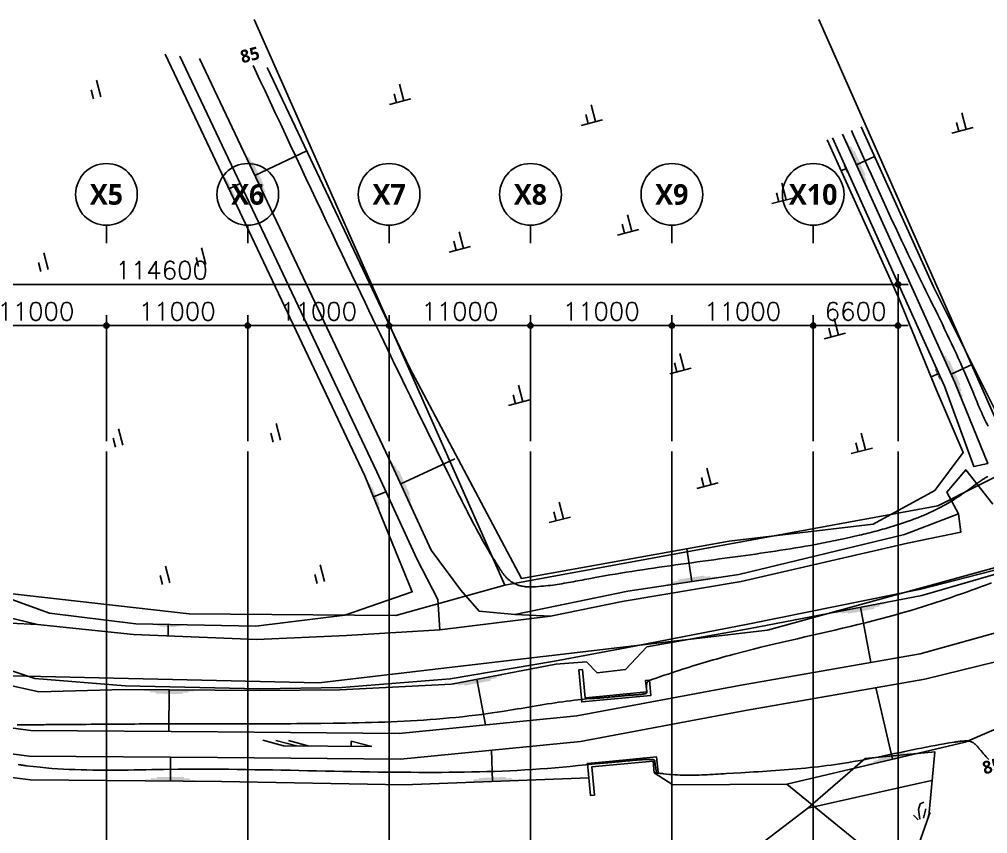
# Model space of a CAD drawing. Header units: millimetres. Extents: x 8000 to 190005487, y 8000 to 455456909.
# Drawn here: x 142894 to 218247, y 166273 to 229600 of the extents above; entities that cross this region are included whole.
import ezdxf
from ezdxf.enums import TextEntityAlignment as Align
from ezdxf.xclip import XClip

# ---------------------------------------------------------------- set-up
doc = ezdxf.new("R2010")
doc.units = ezdxf.units.MM
doc.header["$LTSCALE"] = 800
doc.header["$MEASUREMENT"] = 0
doc.header["$XCLIPFRAME"] = 0
doc.header["$PDSIZE"] = -10
doc.linetypes.add('CEN', pattern=[62, 60, -1, 0, -1])
doc.layers.get('0').update_dxf_attribs({"linetype": 'CONTINUOUS'})
doc.layers.get('Defpoints').update_dxf_attribs({"color": 153, "linetype": 'CONTINUOUS'})
for name, color, linetype in [('1-1CON', 35, 'CONTINUOUS'), ('1-5CON', 30, 'CONTINUOUS'), ('1-HY', 8, 'CONTINUOUS'), ('1-ROAD', 1, 'CONTINUOUS'), ('1-SIM', 8, 'CONTINUOUS'), ('1-낙차구조물', 7, 'CONTINUOUS'), ('1-물선', 5, 'CONTINUOUS'), ('1-지적선', 3, 'CONTINUOUS'), ('CEN', 1, 'CEN'), ('NR', 7, 'CONTINUOUS'), ('X-SEC-종$0$A-ST-AXIS-BUB', 7, 'CONTINUOUS')]:
    doc.layers.add(name, color=color, linetype=linetype)
doc.styles.add('SH_대대리576', font='')
doc.styles.get("Standard").update_dxf_attribs({"font": 'SIMPLEX.shx'})
doc.styles.get('SH_대대리576').set_extended_font_data('NanumGothic', bold=True)
doc.dimstyles.new('SHP 600', dxfattribs={"dimscale": 400, "dimtxt": 3.5, "dimasz": 1, "dimexe": 2, "dimexo": 2, "dimgap": 1, "dimtad": 1, "dimdec": 0, "dimzin": 0, "dimdsep": 46, "dimtxsty": 'Standard', "dimblk": 'DIMDOT', "dimcen": 0.09, "dimclrt": 3, "dimadec": 0, "dimazin": 1, "dimtfac": 1, "dimtdec": 0, "dimtix": 1, "dimtmove": 2, "dimatfit": 0, "dimldrblk": 'DIMDOT', "dimfxl": 1, "dimtfillclr": 3, "dimtolj": 1, "dimtzin": 0, "dimarcsym": 0})

# ---------------------------------------------------------------- blocks, each defined once
blk = doc.blocks.new('DIMDOT')
at = {"color": 0}
blk.add_line((-2, 0), (2, 0), dxfattribs=at)
for radius in [0.5, 0.25]:
    blk.add_circle((0, 0), radius, dxfattribs=at)
blk = doc.blocks.new('*D19')
at = {"color": 0, "lineweight": -2}
for p, q in [((96672, 196788), (96672, 209788)), ((211272, 196788), (211272, 209788)), ((210872, 208988), (97072, 208988))]:
    blk.add_line(p, q, dxfattribs=at)
at = {"layer": 'Defpoints', "color": 0}
for p in [(96672, 208988), (96672, 195988), (211272, 195988)]:
    blk.add_point(p, dxfattribs=at)
at = {"color": 0, "linetype": 'ByBlock', "lineweight": -2, "xscale": 400, "yscale": 400, "zscale": 400, "rotation": 180}
blk.add_blockref('DIMDOT', (96672, 208988), dxfattribs=at)
at = {"color": 0, "linetype": 'ByBlock', "lineweight": -2, "xscale": 400, "yscale": 400, "zscale": 400}
blk.add_blockref('DIMDOT', (211272, 208988), dxfattribs=at)
at = {"color": 3, "insert": (153972, 210089), "char_height": 1400, "attachment_point": 5}
blk.add_mtext('\\A1;114600', dxfattribs=at)
blk = doc.blocks.new('*D23')
at = {"color": 0, "lineweight": -2}
for p, q in [((138672, 196788), (138672, 206588)), ((149672, 196788), (149672, 206588)), ((149272, 205788), (139072, 205788))]:
    blk.add_line(p, q, dxfattribs=at)
at = {"layer": 'Defpoints', "color": 0}
for p in [(138672, 205788), (138672, 195988), (149672, 195988)]:
    blk.add_point(p, dxfattribs=at)
at = {"color": 0, "linetype": 'ByBlock', "lineweight": -2, "xscale": 400, "yscale": 400, "zscale": 400, "rotation": 180}
blk.add_blockref('DIMDOT', (138672, 205788), dxfattribs=at)
at = {"color": 0, "linetype": 'ByBlock', "lineweight": -2, "xscale": 400, "yscale": 400, "zscale": 400}
blk.add_blockref('DIMDOT', (149672, 205788), dxfattribs=at)
at = {"color": 3, "insert": (144172, 206889), "char_height": 1400, "attachment_point": 5}
blk.add_mtext('\\A1;11000', dxfattribs=at)
blk = doc.blocks.new('*D24')
at = {"color": 0, "lineweight": -2}
for p, q in [((149672, 196788), (149672, 206588)), ((160672, 196788), (160672, 206588)), ((160272, 205788), (150072, 205788))]:
    blk.add_line(p, q, dxfattribs=at)
at = {"layer": 'Defpoints', "color": 0}
for p in [(149672, 205788), (149672, 195988), (160672, 195988)]:
    blk.add_point(p, dxfattribs=at)
at = {"color": 0, "linetype": 'ByBlock', "lineweight": -2, "xscale": 400, "yscale": 400, "zscale": 400, "rotation": 180}
blk.add_blockref('DIMDOT', (149672, 205788), dxfattribs=at)
at = {"color": 0, "linetype": 'ByBlock', "lineweight": -2, "xscale": 400, "yscale": 400, "zscale": 400}
blk.add_blockref('DIMDOT', (160672, 205788), dxfattribs=at)
at = {"color": 3, "insert": (155172, 206889), "char_height": 1400, "attachment_point": 5}
blk.add_mtext('\\A1;11000', dxfattribs=at)
blk = doc.blocks.new('*D25')
at = {"color": 0, "lineweight": -2}
for p, q in [((160672, 196788), (160672, 206588)), ((171672, 196788), (171672, 206588)), ((171272, 205788), (161072, 205788))]:
    blk.add_line(p, q, dxfattribs=at)
at = {"layer": 'Defpoints', "color": 0}
for p in [(160672, 205788), (160672, 195988), (171672, 195988)]:
    blk.add_point(p, dxfattribs=at)
at = {"color": 0, "linetype": 'ByBlock', "lineweight": -2, "xscale": 400, "yscale": 400, "zscale": 400, "rotation": 180}
blk.add_blockref('DIMDOT', (160672, 205788), dxfattribs=at)
at = {"color": 0, "linetype": 'ByBlock', "lineweight": -2, "xscale": 400, "yscale": 400, "zscale": 400}
blk.add_blockref('DIMDOT', (171672, 205788), dxfattribs=at)
at = {"color": 3, "insert": (166172, 206889), "char_height": 1400, "attachment_point": 5}
blk.add_mtext('\\A1;11000', dxfattribs=at)
blk = doc.blocks.new('*D26')
at = {"color": 0, "lineweight": -2}
for p, q in [((171672, 196788), (171672, 206588)), ((182672, 196788), (182672, 206588)), ((182272, 205788), (172072, 205788))]:
    blk.add_line(p, q, dxfattribs=at)
at = {"layer": 'Defpoints', "color": 0}
for p in [(171672, 205788), (171672, 195988), (182672, 195988)]:
    blk.add_point(p, dxfattribs=at)
at = {"color": 0, "linetype": 'ByBlock', "lineweight": -2, "xscale": 400, "yscale": 400, "zscale": 400, "rotation": 180}
blk.add_blockref('DIMDOT', (171672, 205788), dxfattribs=at)
at = {"color": 0, "linetype": 'ByBlock', "lineweight": -2, "xscale": 400, "yscale": 400, "zscale": 400}
blk.add_blockref('DIMDOT', (182672, 205788), dxfattribs=at)
at = {"color": 3, "insert": (177172, 206889), "char_height": 1400, "attachment_point": 5}
blk.add_mtext('\\A1;11000', dxfattribs=at)
blk = doc.blocks.new('*D27')
at = {"color": 0, "lineweight": -2}
for p, q in [((182672, 196788), (182672, 206588)), ((193672, 196788), (193672, 206588)), ((193272, 205788), (183072, 205788))]:
    blk.add_line(p, q, dxfattribs=at)
at = {"layer": 'Defpoints', "color": 0}
for p in [(182672, 205788), (182672, 195988), (193672, 195988)]:
    blk.add_point(p, dxfattribs=at)
at = {"color": 0, "linetype": 'ByBlock', "lineweight": -2, "xscale": 400, "yscale": 400, "zscale": 400, "rotation": 180}
blk.add_blockref('DIMDOT', (182672, 205788), dxfattribs=at)
at = {"color": 0, "linetype": 'ByBlock', "lineweight": -2, "xscale": 400, "yscale": 400, "zscale": 400}
blk.add_blockref('DIMDOT', (193672, 205788), dxfattribs=at)
at = {"color": 3, "insert": (188172, 206889), "char_height": 1400, "attachment_point": 5}
blk.add_mtext('\\A1;11000', dxfattribs=at)
blk = doc.blocks.new('*D28')
at = {"color": 0, "lineweight": -2}
for p, q in [((193672, 196788), (193672, 206588)), ((204672, 196788), (204672, 206588)), ((204272, 205788), (194072, 205788))]:
    blk.add_line(p, q, dxfattribs=at)
at = {"layer": 'Defpoints', "color": 0}
for p in [(193672, 205788), (193672, 195988), (204672, 195988)]:
    blk.add_point(p, dxfattribs=at)
at = {"color": 0, "linetype": 'ByBlock', "lineweight": -2, "xscale": 400, "yscale": 400, "zscale": 400, "rotation": 180}
blk.add_blockref('DIMDOT', (193672, 205788), dxfattribs=at)
at = {"color": 0, "linetype": 'ByBlock', "lineweight": -2, "xscale": 400, "yscale": 400, "zscale": 400}
blk.add_blockref('DIMDOT', (204672, 205788), dxfattribs=at)
at = {"color": 3, "insert": (199172, 206889), "char_height": 1400, "attachment_point": 5}
blk.add_mtext('\\A1;11000', dxfattribs=at)
blk = doc.blocks.new('*D35')
at = {"color": 0, "lineweight": -2}
for p, q in [((204672, 196788), (204672, 206588)), ((211272, 196788), (211272, 206588)), ((210872, 205788), (205072, 205788))]:
    blk.add_line(p, q, dxfattribs=at)
at = {"layer": 'Defpoints', "color": 0}
for p in [(204672, 205788), (204672, 195988), (211272, 195988)]:
    blk.add_point(p, dxfattribs=at)
at = {"color": 0, "linetype": 'ByBlock', "lineweight": -2, "xscale": 400, "yscale": 400, "zscale": 400, "rotation": 180}
blk.add_blockref('DIMDOT', (204672, 205788), dxfattribs=at)
at = {"color": 0, "linetype": 'ByBlock', "lineweight": -2, "xscale": 400, "yscale": 400, "zscale": 400}
blk.add_blockref('DIMDOT', (211272, 205788), dxfattribs=at)
at = {"color": 3, "insert": (207972, 206889), "char_height": 1400, "attachment_point": 5}
blk.add_mtext('\\A1;6600', dxfattribs=at)
blk = doc.blocks.new('X-SEC-종$0$A-ST-AXIS-BUB-1')
at = {"layer": 'X-SEC-종$0$A-ST-AXIS-BUB'}
blk.add_line((0, 350), (0, 0), dxfattribs=at)
blk.add_circle((0, 950), 600, dxfattribs=at)
blk = doc.blocks.new('A$C19E135C4')
at = {"layer": '1-물선', "linetype": 'Continuous'}
for p, q in [((1.605, 0), (0, 0.416)), ((2.605, 0), (1, 0.416)), ((1.605, 0), (8.479, 0)), ((3.605, 0), (2, 0.416)), ((8.479, 0), (6.874, 0.416))]:
    blk.add_line(p, q, dxfattribs=at)
blk.add_lwpolyline([(6.874, 0.416), (6.874, 0)], dxfattribs=at)
blk = doc.blocks.new('A$C6F554C51')
at = {"layer": '1-SIM', "color": 8}
for p, q in [((0.769, 0.892), (0.769, 0)), ((0.375, 0.48), (0.375, 0)), ((0, 0), (1.144, 0))]:
    blk.add_line(p, q, dxfattribs=at)
blk = doc.blocks.new('A$C0C523BD5')
at = {"layer": '1-SIM', "color": 8}
for p, q in [((0.394, 0.892), (0.394, 0)), ((0, 0.48), (0, 0))]:
    blk.add_line(p, q, dxfattribs=at)
blk = doc.blocks.new('A$C39EA40FB')
at = {"layer": '1-SIM', "color": 8}
for p, q in [((0.274, 0), (0.332, 0.503)), ((0.332, 0.503), (0.48, 0.777)), ((0.48, 0.777), (0.686, 0.812)), ((0, 0.286), (0.172, 0)), ((0.469, 0), (0.709, 0.446)), ((0.709, 0.011), (0.88, 0.206))]:
    blk.add_line(p, q, dxfattribs=at)
blk = doc.blocks.new('123123')
at = {"layer": '1-1CON', "linetype": 'Continuous', "elevation": 84000}
blk.add_lwpolyline([(89332, 39118), (89257, 39264), (89184, 39410), (89112, 39558), (89042, 39706), (88973, 39855), (88905, 40005), (88838, 40155), (88772, 40305), (88707, 40456), (88642, 40608), (88578, 40759), (88515, 40911), (88452, 41064), (88389, 41216), (88326, 41368), (88264, 41521), (88201, 41673), (88138, 41825), (87916, 42362), (87689, 42896), (87524, 43277), (87357, 43658), (87187, 44037), (87016, 44415), (86844, 44793), (86669, 45169), (86493, 45545), (86316, 45920), (86138, 46295), (85958, 46669), (85778, 47042), (85597, 47415), (85415, 47788), (85233, 48160), (85050, 48533), (84867, 48905), (84684, 49277), (84501, 49649), (84318, 50021), (84136, 50393), (83954, 50766), (83524, 51648), (83098, 52533), (82853, 53044), (82609, 53557), (82367, 54069), (82126, 54583), (81885, 55096), (81646, 55611), (81407, 56125), (81170, 56641), (80933, 57156), (80697, 57672), (80462, 58188), (80227, 58705), (79993, 59222), (79759, 59739), (79526, 60256), (79293, 60774), (79061, 61292), (78829, 61810), (78697, 62104)], dxfattribs=at)
at = {"layer": '1-5CON', "color": 8, "linetype": 'Continuous', "elevation": 85000}
for points in [[(89388, 13199), (89289, 13304), (89190, 13410), (89091, 13518), (88993, 13629), (88895, 13741), (88771, 13886), (88647, 14035), (88621, 14067), (88595, 14098), (88568, 14129), (88542, 14161), (88516, 14191), (88489, 14222), (88462, 14252), (88435, 14281), (88407, 14310), (88379, 14338), (88351, 14365), (88322, 14392), (88293, 14417), (88264, 14441), (88233, 14464), (88203, 14486), (88171, 14507), (88139, 14526), (88107, 14543), (88073, 14559), (88039, 14573), (87989, 14591), (87938, 14605), (87922, 14609), (87906, 14612), (87890, 14616), (87874, 14619), (87858, 14621), (87842, 14623), (87825, 14626), (87809, 14627), (87792, 14629), (87775, 14630), (87759, 14631), (87742, 14632), (87725, 14633), (87708, 14633), (87691, 14634), (87674, 14634), (87657, 14634), (87640, 14634), (87623, 14634), (87606, 14634), (87589, 14633), (87534, 14632), (87480, 14629), (87442, 14628), (87405, 14625), (87368, 14623), (87331, 14620), (87294, 14617), (87257, 14614), (87220, 14610), (87183, 14606), (87146, 14602), (87110, 14598), (87073, 14593), (87036, 14589), (87000, 14584), (86963, 14579), (86927, 14574), (86891, 14569), (86854, 14563), (86818, 14558), (86782, 14552), (86746, 14547), (86709, 14541), (86320, 14479), (85930, 14414), (85577, 14353), (85223, 14289), (84870, 14223), (84517, 14155), (84163, 14085), (83809, 14014), (83456, 13942), (83102, 13869), (82748, 13796), (82394, 13722), (82040, 13648), (81686, 13575), (81332, 13502), (80978, 13429), (80623, 13358), (80269, 13288), (79914, 13220), (79560, 13153), (79205, 13088), (78850, 13026), (78495, 12967), (77809, 12857), (77122, 12759), (76790, 12714), (76458, 12671), (76126, 12631), (75794, 12594), (75461, 12558), (75129, 12524), (74796, 12492), (74462, 12462), (74128, 12433), (73794, 12406), (73460, 12380), (73125, 12355), (72790, 12331), (72454, 12308), (72118, 12286), (71781, 12264), (71444, 12243), (71106, 12222), (70768, 12202), (70429, 12181), (70089, 12161), (69535, 12127), (68980, 12093), (68766, 12080), (68551, 12067), (68337, 12055), (68123, 12042), (67908, 12031), (67694, 12020), (67480, 12010), (67266, 12001), (67053, 11993), (66840, 11986), (66628, 11981), (66416, 11977), (66204, 11975), (65993, 11975), (65783, 11976), (65574, 11980), (65366, 11986), (65158, 11995), (64952, 12006), (64747, 12019), (64542, 12036), (64320, 12057), (64099, 12082), (64079, 12084), (64060, 12086), (64040, 12088), (64021, 12091), (64001, 12093), (63981, 12095), (63962, 12097), (63942, 12100), (63922, 12102), (63902, 12104), (63882, 12106), (63862, 12108), (63842, 12110), (63821, 12112), (63801, 12114), (63780, 12115), (63759, 12117), (63738, 12119), (63717, 12120), (63696, 12122), (63674, 12123), (63649, 12124), (63625, 12126), (63622, 12126), (63619, 12126), (63616, 12126), (63613, 12126), (63611, 12127), (63608, 12127), (63605, 12127), (63602, 12127), (63600, 12128), (63597, 12128), (63594, 12128), (63592, 12129), (63589, 12129), (63587, 12130), (63584, 12131), (63582, 12131), (63579, 12132), (63577, 12133), (63575, 12134), (63573, 12135), (63571, 12136), (63566, 12139), (63562, 12142), (63560, 12144), (63558, 12146), (63556, 12148), (63554, 12150), (63552, 12152), (63551, 12155), (63549, 12157), (63548, 12160), (63546, 12163), (63545, 12165), (63543, 12168), (63542, 12171), (63541, 12174), (63540, 12177), (63539, 12180), (63537, 12183), (63536, 12186), (63535, 12189), (63534, 12192), (63533, 12195), (63532, 12198), (63528, 12213), (63524, 12227), (63521, 12237), (63519, 12248), (63516, 12259), (63514, 12270), (63512, 12280), (63510, 12291), (63508, 12301), (63506, 12311), (63504, 12322), (63503, 12332), (63501, 12342), (63500, 12353), (63498, 12363), (63497, 12373), (63496, 12383), (63494, 12393), (63493, 12403), (63492, 12414), (63491, 12424), (63489, 12434), (63488, 12444), (63484, 12474), (63480, 12505), (63477, 12525), (63473, 12546), (63470, 12567), (63466, 12587), (63463, 12608), (63459, 12628), (63455, 12649), (63452, 12670), (63448, 12691), (63444, 12712), (63441, 12733), (63437, 12754), (63434, 12775), (63431, 12797), (63428, 12818), (63425, 12839), (63423, 12861), (63420, 12883), (63418, 12905), (63416, 12927), (63415, 12949), (63413, 12976), (63413, 13003), (63413, 13008), (63412, 13013), (63412, 13018), (63412, 13023), (63412, 13028), (63412, 13033), (63411, 13037), (63411, 13042), (63411, 13047), (63410, 13052), (63409, 13056), (63409, 13061), (63408, 13066), (63407, 13070), (63406, 13075), (63405, 13079), (63404, 13083), (63402, 13088), (63401, 13092), (63399, 13096), (63397, 13100), (63393, 13107), (63389, 13113), (63387, 13116), (63385, 13119), (63383, 13121), (63381, 13124), (63379, 13126), (63377, 13129), (63374, 13131), (63372, 13134), (63369, 13136), (63367, 13138), (63364, 13140), (63361, 13142), (63359, 13144), (63356, 13146), (63353, 13148), (63350, 13150), (63347, 13152), (63344, 13154), (63341, 13156), (63338, 13157), (63335, 13159), (63327, 13163), (63318, 13167), (63313, 13169), (63308, 13171), (63302, 13172), (63297, 13174), (63291, 13176), (63285, 13177), (63280, 13178), (63274, 13179), (63268, 13180), (63263, 13181), (63257, 13182), (63251, 13182), (63245, 13183), (63240, 13183), (63234, 13184), (63228, 13184), (63222, 13184), (63216, 13185), (63210, 13185), (63204, 13185), (63199, 13185), (63107, 13188), (63016, 13189), (62931, 13189), (62846, 13189), (62762, 13188), (62677, 13186), (62593, 13184), (62509, 13181), (62425, 13177), (62341, 13173), (62257, 13168), (62174, 13163), (62090, 13158), (62007, 13152), (61924, 13145), (61840, 13139), (61757, 13132), (61674, 13124), (61591, 13117), (61507, 13109), (61424, 13102), (61341, 13094), (61258, 13086), (61113, 13072), (60968, 13058), (60906, 13052), (60845, 13046), (60783, 13040), (60721, 13034), (60660, 13028), (60598, 13022), (60536, 13016), (60474, 13010), (60413, 13004), (60351, 12999), (60289, 12993), (60227, 12987), (60165, 12981), (60103, 12976), (60041, 12970), (59980, 12965), (59918, 12960), (59856, 12954), (59794, 12949), (59732, 12944), (59670, 12939), (59572, 12931), (59474, 12923), (59438, 12920), (59402, 12918), (59366, 12915), (59330, 12912), (59294, 12909), (59258, 12907), (59222, 12904), (59185, 12901), (59149, 12898), (59113, 12895), (59077, 12893), (59041, 12890), (59005, 12887), (58969, 12884), (58933, 12881), (58897, 12878), (58861, 12875), (58825, 12872), (58789, 12869), (58753, 12866), (58717, 12862), (58655, 12856), (58593, 12850), (58566, 12848), (58540, 12845), (58514, 12842), (58488, 12840), (58462, 12837), (58436, 12834), (58410, 12831), (58384, 12828), (58357, 12826), (58331, 12823), (58305, 12820), (58279, 12817), (58253, 12814), (58227, 12811), (58201, 12808), (58175, 12805), (58149, 12802), (58122, 12799), (58096, 12796), (58070, 12793), (58044, 12790), (57432, 12722), (56819, 12658), (56231, 12601), (55643, 12549), (55055, 12501), (54467, 12457), (53878, 12417), (53289, 12381), (52699, 12349), (52110, 12320), (51520, 12295), (50930, 12272), (50339, 12253), (49749, 12237), (49158, 12223), (48568, 12212), (47977, 12203), (47386, 12197), (46796, 12193), (46205, 12191), (45614, 12191), (45024, 12192), (44433, 12195), (43155, 12204), (41879, 12219), (41192, 12229), (40506, 12240), (39820, 12252), (39134, 12265), (38447, 12279), (37762, 12293), (37076, 12307), (36390, 12322), (35704, 12337), (35018, 12351), (34332, 12365), (33646, 12378), (32960, 12390), (32274, 12402), (31587, 12412), (30901, 12421), (30214, 12428), (29527, 12433), (28840, 12437), (28153, 12438), (27465, 12437), (26319, 12430), (25171, 12417), (24712, 12410), (24253, 12403), (23794, 12396), (23335, 12388), (22876, 12382), (22417, 12375), (21958, 12370), (21499, 12366), (21041, 12364), (20582, 12364), (20124, 12366), (19666, 12371), (19208, 12379), (18750, 12390), (18293, 12404), (17836, 12423), (17380, 12445), (16924, 12472), (16469, 12505), (16013, 12542), (15559, 12585), (15017, 12643), (14476, 12709), (14389, 12721), (14301, 12732), (14214, 12744), (14127, 12757), (14039, 12770), (13952, 12784), (13865, 12799)], [(13788, 15889), (13968, 15890), (14117, 15891), (14266, 15891), (14414, 15892), (14561, 15893), (14708, 15894), (14855, 15895), (15001, 15896), (15147, 15896), (15292, 15897), (15438, 15898), (15582, 15899), (15727, 15900), (15872, 15901), (16016, 15902), (16160, 15903), (16304, 15904), (16448, 15905), (16592, 15906), (16736, 15907), (16880, 15908), (17024, 15909), (17537, 15913), (18052, 15917), (18423, 15920), (18794, 15923), (19166, 15926), (19539, 15929), (19912, 15932), (20285, 15935), (20659, 15937), (21033, 15940), (21407, 15943), (21782, 15946), (22157, 15948), (22532, 15951), (22907, 15953), (23282, 15956), (23658, 15958), (24033, 15960), (24409, 15962), (24785, 15964), (25160, 15965), (25536, 15967), (25911, 15968), (26755, 15970), (27598, 15971), (28066, 15972), (28533, 15972), (29001, 15972), (29468, 15972), (29935, 15972), (30402, 15971), (30869, 15971), (31335, 15971), (31802, 15971), (32268, 15971), (32735, 15972), (33201, 15972), (33667, 15973), (34134, 15975), (34600, 15976), (35066, 15979), (35533, 15982), (35999, 15985), (36465, 15989), (36932, 15994), (37398, 15999), (38370, 16012), (39343, 16029), (39849, 16038), (40354, 16049), (40860, 16062), (41366, 16076), (41872, 16092), (42378, 16109), (42883, 16129), (43389, 16151), (43894, 16175), (44400, 16202), (44905, 16231), (45410, 16263), (45914, 16298), (46419, 16336), (46922, 16378), (47426, 16422), (47929, 16471), (48432, 16523), (48934, 16579), (49436, 16639), (49937, 16703), (50733, 16811), (51528, 16931), (51822, 16977), (52117, 17024), (52411, 17072), (52705, 17121), (52999, 17170), (53293, 17219), (53587, 17269), (53881, 17319), (54175, 17368), (54469, 17417), (54763, 17465), (55057, 17512), (55352, 17559), (55646, 17604), (55941, 17647), (56236, 17689), (56531, 17729), (56827, 17767), (57123, 17802), (57419, 17835), (57715, 17866), (58077, 17899), (58439, 17928), (58504, 17933), (58568, 17938), (58633, 17943), (58698, 17947), (58763, 17952), (58828, 17957), (58893, 17961), (58957, 17966), (59022, 17970), (59087, 17975), (59152, 17979), (59217, 17984), (59281, 17989), (59346, 17993), (59411, 17998), (59476, 18003), (59540, 18008), (59605, 18013), (59670, 18019), (59734, 18024), (59799, 18030), (59928, 18041), (60057, 18054), (60122, 18060), (60187, 18067), (60251, 18074), (60316, 18080), (60381, 18087), (60446, 18094), (60510, 18101), (60575, 18108), (60640, 18115), (60705, 18122), (60769, 18129), (60834, 18136), (60899, 18143), (60964, 18149), (61029, 18156), (61094, 18162), (61160, 18168), (61225, 18174), (61290, 18179), (61356, 18184), (61422, 18189), (61525, 18196), (61629, 18202), (61666, 18204), (61704, 18207), (61741, 18209), (61779, 18211), (61817, 18213), (61854, 18215), (61892, 18217), (61929, 18219), (61967, 18221), (62004, 18224), (62041, 18226), (62078, 18229), (62116, 18232), (62153, 18236), (62189, 18239), (62226, 18243), (62263, 18247), (62299, 18251), (62335, 18256), (62372, 18262), (62407, 18267), (62451, 18275), (62494, 18283), (62502, 18284), (62510, 18286), (62518, 18287), (62526, 18289), (62534, 18290), (62541, 18292), (62549, 18293), (62557, 18295), (62565, 18297), (62573, 18298), (62581, 18300), (62589, 18301), (62597, 18303), (62605, 18304), (62614, 18305), (62622, 18307), (62630, 18308), (62639, 18310), (62647, 18311), (62655, 18312), (62664, 18313), (62675, 18315), (62687, 18316), (62689, 18317), (62692, 18317), (62694, 18317), (62697, 18318), (62699, 18318), (62702, 18318), (62705, 18319), (62707, 18319), (62710, 18320), (62712, 18320), (62715, 18321), (62717, 18321), (62719, 18322), (62722, 18322), (62724, 18323), (62726, 18324), (62728, 18325), (62731, 18325), (62733, 18326), (62735, 18327), (62737, 18329), (62742, 18332), (62747, 18336), (62749, 18338), (62752, 18341), (62754, 18344), (62757, 18348), (62759, 18351), (62761, 18355), (62762, 18359), (62764, 18363), (62765, 18367), (62766, 18372), (62768, 18376), (62769, 18381), (62769, 18385), (62770, 18390), (62771, 18395), (62771, 18400), (62772, 18405), (62772, 18410), (62773, 18414), (62773, 18419), (62773, 18424), (62774, 18440), (62774, 18455), (62774, 18465), (62774, 18475), (62774, 18485), (62774, 18494), (62774, 18504), (62773, 18513), (62773, 18523), (62772, 18532), (62771, 18541), (62770, 18550), (62770, 18559), (62769, 18568), (62768, 18577), (62767, 18586), (62766, 18595), (62765, 18604), (62764, 18612), (62763, 18621), (62762, 18630), (62762, 18639), (62761, 18648), (62759, 18670), (62757, 18693), (62756, 18707), (62755, 18722), (62755, 18736), (62754, 18750), (62754, 18765), (62754, 18779), (62754, 18794), (62754, 18808), (62754, 18823), (62754, 18838), (62755, 18852), (62755, 18867), (62756, 18882), (62756, 18897), (62757, 18911), (62758, 18926), (62759, 18941), (62760, 18956), (62761, 18971), (62763, 18986), (62764, 19001), (62766, 19020), (62768, 19039), (62769, 19043), (62769, 19047), (62770, 19051), (62770, 19055), (62771, 19059), (62771, 19063), (62772, 19067), (62772, 19071), (62773, 19075), (62774, 19079), (62774, 19083), (62775, 19087), (62776, 19091), (62776, 19095), (62777, 19099), (62778, 19103), (62779, 19107), (62780, 19110), (62781, 19114), (62782, 19118), (62783, 19122), (62790, 19145), (62799, 19167), (62808, 19185), (62818, 19202), (62830, 19218), (62842, 19233), (62856, 19248), (62871, 19261), (62887, 19274), (62904, 19287), (62922, 19299), (62940, 19310), (62960, 19321), (62980, 19332), (63000, 19342), (63021, 19351), (63043, 19361), (63065, 19370), (63088, 19378), (63110, 19387), (63133, 19395), (63157, 19403), (63180, 19412), (63512, 19527), (63838, 19639), (64136, 19740), (64429, 19839), (64718, 19935), (65003, 20030), (65283, 20121), (65560, 20211), (65834, 20299), (66105, 20384), (66373, 20468), (66638, 20550), (66901, 20630), (67162, 20708), (67422, 20786), (67680, 20861), (67937, 20936), (68194, 21009), (68450, 21081), (68705, 21152), (68961, 21222), (69217, 21292), (69474, 21360), (70276, 21572), (71090, 21778), (71647, 21917), (72209, 22053), (72776, 22188), (73347, 22323), (73921, 22456), (74498, 22590), (75079, 22723), (75662, 22857), (76247, 22991), (76834, 23127), (77423, 23264), (78013, 23403), (78604, 23544), (79195, 23688), (79786, 23834), (80377, 23984), (80967, 24137), (81556, 24294), (82144, 24455), (82730, 24621), (83314, 24791), (84299, 25089), (85276, 25403), (85676, 25534), (86074, 25667), (86470, 25803), (86866, 25939), (87261, 26077), (87655, 26217), (88048, 26357), (88440, 26497), (88832, 26638), (89223, 26780), (89613, 26920)], [(89307, 35202), (89269, 35182), (89231, 35162), (89193, 35141), (89157, 35120), (89120, 35099), (89084, 35077), (89049, 35056), (89013, 35033), (88978, 35011), (88944, 34988), (88909, 34965), (88875, 34942), (88841, 34919), (88808, 34896), (88774, 34872), (88741, 34848), (88708, 34824), (88674, 34800), (88641, 34776), (88608, 34752), (88472, 34653), (88335, 34553), (88230, 34478), (88126, 34402), (88021, 34327), (87916, 34251), (87810, 34176), (87704, 34100), (87598, 34026), (87491, 33951), (87383, 33877), (87276, 33803), (87167, 33729), (87059, 33657), (86950, 33585), (86840, 33513), (86730, 33442), (86619, 33372), (86508, 33303), (86397, 33235), (86284, 33167), (86172, 33101), (86058, 33036), (85840, 32913), (85619, 32794), (85512, 32738), (85405, 32683), (85298, 32628), (85190, 32575), (85082, 32523), (84973, 32471), (84864, 32421), (84754, 32371), (84645, 32322), (84534, 32274), (84424, 32227), (84313, 32180), (84202, 32134), (84091, 32089), (83979, 32045), (83867, 32001), (83755, 31958), (83642, 31915), (83530, 31873), (83417, 31832), (83304, 31791), (83030, 31694), (82755, 31599), (82593, 31545), (82432, 31492), (82269, 31439), (82107, 31387), (81944, 31337), (81781, 31287), (81618, 31238), (81454, 31190), (81290, 31143), (81126, 31096), (80962, 31051), (80797, 31006), (80633, 30961), (80468, 30918), (80303, 30875), (80137, 30833), (79972, 30791), (79806, 30750), (79641, 30710), (79475, 30670), (79309, 30631), (78760, 30503), (78209, 30380), (77825, 30297), (77440, 30217), (77055, 30139), (76669, 30063), (76282, 29989), (75896, 29917), (75509, 29847), (75121, 29779), (74734, 29713), (74346, 29648), (73957, 29585), (73569, 29523), (73180, 29462), (72791, 29403), (72402, 29345), (72012, 29287), (71623, 29231), (71233, 29175), (70843, 29121), (70453, 29066), (70063, 29013), (69246, 28901), (68429, 28790), (68001, 28732), (67574, 28674), (67147, 28617), (66720, 28559), (66292, 28501), (65865, 28443), (65438, 28385), (65011, 28326), (64584, 28266), (64158, 28206), (63731, 28145), (63305, 28083), (62878, 28020), (62452, 27956), (62027, 27891), (61601, 27825), (61176, 27757), (60751, 27688), (60326, 27617), (59901, 27544), (59477, 27470), (58877, 27362), (58278, 27250), (58102, 27217), (57926, 27184), (57751, 27151), (57575, 27117), (57399, 27084), (57224, 27052), (57048, 27019), (56872, 26987), (56696, 26956), (56520, 26925), (56343, 26895), (56167, 26866), (55990, 26838), (55813, 26811), (55636, 26786), (55459, 26761), (55282, 26738), (55104, 26716), (54926, 26696), (54748, 26678), (54569, 26661), (54346, 26643), (54123, 26628), (54079, 26625), (54035, 26623), (53991, 26620), (53947, 26618), (53903, 26616), (53859, 26614), (53815, 26613), (53771, 26612), (53727, 26612), (53683, 26612), (53639, 26612), (53595, 26613), (53552, 26614), (53508, 26616), (53464, 26619), (53420, 26622), (53377, 26625), (53333, 26630), (53290, 26635), (53246, 26641), (53203, 26648), (53117, 26662), (53031, 26680), (52989, 26690), (52946, 26700), (52904, 26712), (52862, 26724), (52820, 26737), (52779, 26750), (52737, 26765), (52696, 26780), (52656, 26796), (52615, 26813), (52575, 26830), (52535, 26848), (52496, 26867), (52457, 26887), (52419, 26907), (52381, 26928), (52343, 26950), (52306, 26973), (52269, 26996), (52234, 27020), (52198, 27045), (52119, 27103), (52043, 27164), (52001, 27200), (51960, 27237), (51920, 27275), (51881, 27314), (51843, 27353), (51805, 27394), (51769, 27435), (51733, 27477), (51698, 27520), (51663, 27564), (51629, 27608), (51595, 27652), (51562, 27697), (51530, 27743), (51498, 27789), (51466, 27835), (51434, 27882), (51403, 27929), (51372, 27976), (51342, 28024), (51311, 28071), (51113, 28382), (50918, 28694), (50756, 28958), (50595, 29224), (50438, 29489), (50282, 29756), (50129, 30023), (49977, 30290), (49827, 30558), (49679, 30827), (49533, 31096), (49388, 31365), (49244, 31635), (49102, 31906), (48961, 32176), (48821, 32447), (48682, 32718), (48544, 32990), (48406, 33262), (48269, 33534), (48133, 33806), (47997, 34079), (47861, 34352), (47430, 35220), (46999, 36090), (46703, 36687), (46408, 37285), (46114, 37883), (45819, 38482), (45525, 39082), (45231, 39682), (44937, 40282), (44644, 40883), (44351, 41485), (44058, 42086), (43765, 42688), (43473, 43291), (43181, 43894), (42889, 44497), (42598, 45100), (42307, 45703), (42016, 46307), (41725, 46911), (41435, 47515), (41145, 48119), (40856, 48724), (40161, 50175), (39469, 51627), (39065, 52474), (38662, 53322), (38260, 54169), (37858, 55017), (37456, 55864), (37056, 56712), (36655, 57560), (36255, 58408), (35855, 59255), (35456, 60103), (35057, 60951), (34659, 61799), (34260, 62647), (33862, 63495), (33464, 64343), (33067, 65191), (32669, 66040), (32272, 66888), (32144, 67162)]]:
    blk.add_lwpolyline(points, dxfattribs=at)
at = {"layer": '1-HY'}
blk.add_line((83977, 2904), (73680, 11276), dxfattribs=at)
for points in [[(25283, 68050), (40833, 35254), (40833, 35254), (44525, 26234), (39284, 24419), (32339, 23552), (23017, 23750), (16301, 24573), (6688, 28053), (-1401, 31606), (-5229, 33480), (-7069, 39319), (-8483, 46116)], [(46681, 23280), (46524, 25642), (44884, 28807), (41760, 35568), (26429, 67902)], [(27962, 67703), (42937, 36119), (46008, 29474), (48311, 26369), (49726, 24738), (52520, 24478), (55288, 24353)], [(76821, 61380), (82373, 49120), (85332, 41927), (87398, 37082), (85191, 34120), (80399, 31507), (69195, 30163), (53016, 27271), (44306, 43693), (33246, 67019)], [(77224, 61535), (82815, 49188), (85933, 42238), (88223, 35993), (89310, 36205), (86758, 42522), (83659, 49367), (78011, 61839)], [(137377, 44039), (135095, 41503), (122861, 40292), (114205, 40014), (103202, 38269), (91406, 37291), (85096, 49943), (79456, 62397)], [(9625, 19742), (15461, 18456), (22114, 18642), (32689, 18552), (38894, 18603), (47584, 19064), (55711, 20604), (58094, 20776), (58903, 19922), (61128, 20202), (62782, 21955), (70814, 23387), (84172, 25940), (93315, 28602)], [(-10665, 32846), (-5251, 30647), (1258, 28492), (7235, 25887), (11353, 24651), (15350, 23687)], [(52520, 24478), (61305, 26278), (69948, 27587), (82845, 30685), (87024, 32298)], [(-9232, 19250), (-3947, 15360), (4590, 12888), (14814, 11611), (29668, 11486), (43871, 11222), (58268, 11764)]]:
    blk.add_lwpolyline(points, dxfattribs=at)
at = {"layer": '1-HY', "color": 8}
blk.add_lwpolyline([(138790, 21670), (122100, 22631), (115891, 24265), (107073, 21976), (104277, 22451), (101726, 21595), (101623, 19696), (96883, 18569), (87545, 14532), (73680, 11276), (64808, 11212), (63356, 12165)], dxfattribs=at)
at = {"layer": '1-ROAD'}
for points in [[(11138, 23896), (15350, 23687), (22832, 22906), (32423, 22518), (39419, 22845), (46681, 23280), (55288, 24353), (60862, 25471), (70112, 27036), (83068, 30022), (87205, 30871), (87024, 32298), (86117, 33991), (87602, 35724), (89703, 33045)], [(-35623, 37377), (-31405, 32869), (-29779, 31530), (-25245, 31316), (-18746, 30264), (-12431, 29244), (-6879, 27567), (-24, 24752), (5901, 22373), (10283, 21097), (15144, 19504), (22191, 18912), (32627, 18699), (39042, 18788), (47477, 19460), (55607, 20845), (61143, 21883), (70770, 23734), (84097, 26428), (93284, 28806)]]:
    blk.add_lwpolyline(points, dxfattribs=at)
at = {"layer": '1-낙차구조물', "color": 8}
for points in [[(57781, 20187), (57986, 17997), (59380, 18127), (62768, 18445), (62684, 19341), (62983, 19369), (63095, 18174), (59408, 17829), (57715, 17670), (57482, 20159)], [(58695, 10423), (58490, 12614), (59884, 12744), (63272, 13061), (63356, 12165), (63655, 12193), (63543, 13388), (59856, 13043), (58163, 12884), (58396, 10395)]]:
    blk.add_lwpolyline(points, close=True, dxfattribs=at)
at = {"layer": '1-물선'}
for points in [[(-44527, 46069), (-43510, 45567), (-38516, 37084), (-35029, 32049), (-31930, 29077), (-28261, 28084), (-22622, 27049), (-17451, 26111), (-13244, 25122), (-7187, 22521), (-2191, 18804), (5198, 16710), (14848, 15440), (29384, 15349), (43509, 15220), (57330, 16577), (70112, 18974), (84062, 21418), (91786, 23556), (98779, 25841), (104280, 27429), (115356, 29359), (128526, 28969), (137832, 28498)], [(-44934, 45628), (-45234, 44552), (-40202, 36006), (-36558, 30745), (-32946, 27280), (-28703, 26132), (-22981, 25082), (-17858, 24152), (-13872, 23215), (-8192, 20776), (-3090, 16980), (4793, 14746), (14711, 13441), (29368, 13349), (43598, 13219), (57613, 14595), (70469, 17006), (84407, 19448), (91500, 21171), (99401, 23893), (104968, 25394), (115413, 27185), (131532, 26112), (138208, 25817)]]:
    blk.add_lwpolyline(points, dxfattribs=at)
at = {"layer": '1-지적선', "color": 8}
for points in [[(65729, 94301, 0), (74835, 96067, 0), (91778, 102350, 0), (104425, 107934, 0), (134615, 39583, 0), (114128, 39992, 0), (91556, 35994, 0), (65729, 94301, 0)], [(65729, 94301, 0), (91556, 35994, 0), (85426, 32916, 0), (51739, 26760, 0), (28562, 78980, 0), (27912, 80442, 0), (26128, 84463, 0), (31497, 86898, 0), (45569, 95075, 0), (63231, 99943, 0), (65729, 94301, 0)], [(-25832, 58666, 0), (-15680, 68674, 0), (-5169, 73742, 0), (19234, 79594, 0), (21576, 81247, 0), (26128, 84463, 0), (27912, 80442, 0), (28562, 78980, 0), (51739, 26760, 0), (43252, 24390, 0), (27155, 24530, 0), (12950, 26136, 0), (338, 32445, 0), (-25000, 39402, 0), (-29790, 42906, 0), (-32025, 48700, 0), (-28703, 52047, 0), (-25832, 58666, 0)], [(164646, 36999, 0), (159471, 37047, 0), (133715, 33447, 0), (111993, 34195, 0), (72168, 23245, 0), (37249, 19155, 0), (12164, 19719, 0), (-6679, 27296, 0), (-31371, 32014, 0), (-38601, 39563, 0), (-42798, 49546, 0), (-42034, 50172, 0), (-37419, 53960, 0), (-35300, 55700, 0), (-25832, 58666, 0)], [(-25832, 58666, 0), (-28703, 52047, 0), (-32025, 48700, 0), (-29790, 42906, 0), (-25000, 39402, 0), (338, 32445, 0), (12950, 26136, 0), (27155, 24530, 0), (43252, 24390, 0), (51739, 26760, 0), (85426, 32916, 0), (91556, 35994, 0), (114128, 39992, 0), (134615, 39583, 0), (141956, 42067, 0), (163093, 42951, 0)], [(84977, 11560, 0), (84475, 11450, 0), (75303, 9408, 0), (79773, 13273, 0), (85187, 13800, 0), (84977, 11560, 0)], [(84978, 11560, 0), (84720, 8824, 0), (83475, 5284, 0), (78638, 2214, 0), (71704, -2187, 0), (69992, -1031, 0), (63700, 531, 0), (75304, 9409, 0), (84476, 11451, 0), (84978, 11560, 0)]]:
    blk.add_polyline3d(points, dxfattribs=at)
at = {"layer": 'NR', "color": 8, "linetype": 'Continuous'}
for p, q in [((36320, 60536), (32271, 58616)), ((80500, 60091), (79092, 59453)), ((77905, 58987), (78297, 59165)), ((31129, 57989), (30251, 57572)), ((88108, 43904), (86469, 43161)), ((84914, 42942), (85499, 43205)), ((47834, 36566), (43629, 34623)), ((42476, 34018), (41502, 33619)), ((65906, 29575), (66292, 27033)), ((80223, 20745), (79404, 25029)), ((25517, 22798), (25536, 23697)), ((50235, 15880), (49561, 19439)), ((25580, 15373), (25607, 18612)), ((80594, 18780), (81903, 13207)), ((50689, 13915), (50781, 11482)), ((25718, 13372), (25702, 11519))]:
    blk.add_line(p, q, dxfattribs=at)
for points in [[(79896, 57677), (78287, 61229), (79992, 57720), (78383, 61273)], [(33106, 56854), (31435, 60378), (33201, 56899), (31530, 60423)], [(79806, 58130), (78568, 60863), (79902, 58173), (78664, 60906)], [(79716, 58583), (78850, 60496), (79812, 58627), (78945, 60540)], [(33008, 57305), (31723, 60016), (33103, 57350), (31818, 60061)], [(32910, 57757), (32010, 59654), (33005, 57802), (32105, 59699)], [(78066, 59675), (78528, 58655), (78039, 59663), (78501, 58642)], [(78092, 59545), (78447, 58760), (78064, 59532), (78420, 58747)], [(78118, 59415), (78366, 58865), (78090, 59402), (78339, 58853)], [(30792, 56431), (29710, 58714), (30854, 56460), (29771, 58743)], [(30729, 56723), (29896, 58479), (30790, 56753), (29958, 58509)], [(30665, 57016), (30083, 58245), (30727, 57045), (30144, 58274)], [(87273, 41385), (85664, 44938), (87369, 41428), (85760, 44981)], [(87183, 41838), (85946, 44571), (87279, 41882), (86041, 44614)], [(85158, 43965), (85840, 42444), (85117, 43947), (85799, 42426)], [(85196, 43771), (85721, 42601), (85155, 43753), (85680, 42583)], [(87093, 42292), (86227, 44205), (87189, 42335), (86323, 44248)], [(85233, 43577), (85601, 42758), (85192, 43559), (85560, 42740)], [(44447, 32852), (42811, 36393), (44542, 32896), (42906, 36437)], [(44353, 33305), (43095, 36028), (44449, 33349), (43190, 36072)], [(44260, 33758), (43379, 35664), (44355, 33802), (43474, 35708)], [(42020, 32354), (40984, 34885), (42089, 32381), (41052, 34913)], [(41969, 32674), (41172, 34621), (42037, 32701), (41240, 34649)], [(41918, 32994), (41360, 34357), (41986, 33021), (41428, 34385)], [(68220, 27325), (64364, 26741), (68204, 27429), (64348, 26845)], [(67759, 27362), (64793, 26912), (67743, 27466), (64777, 27016)], [(67298, 27398), (65222, 27084), (67282, 27502), (65206, 27187)], [(77489, 24663), (81319, 25395), (77509, 24560), (81339, 25292)], [(77951, 24644), (80897, 25207), (77970, 24541), (80917, 25104)], [(78412, 24626), (80475, 25020), (78432, 24522), (80495, 24917)], [(24367, 23722), (26705, 23672), (24366, 23659), (26704, 23609)], [(24636, 23653), (26434, 23615), (24634, 23590), (26433, 23552)], [(24904, 23584), (26163, 23558), (24903, 23521), (26162, 23495)], [(47645, 19076), (51477, 19802), (47665, 18973), (51497, 19699)], [(48107, 19057), (51054, 19615), (48126, 18953), (51074, 19512)], [(48569, 19037), (50632, 19428), (48588, 18934), (50651, 19325)], [(23657, 18628), (27557, 18595), (23656, 18523), (27556, 18490)], [(24106, 18520), (27106, 18494), (24105, 18415), (27105, 18389)], [(24555, 18411), (26655, 18393), (24554, 18306), (26654, 18288)], [(83801, 13653), (80004, 12761), (83777, 13755), (79980, 12864)], [(83339, 13652), (80418, 12967), (83315, 13755), (80394, 13069)], [(82877, 13652), (80832, 13172), (82853, 13754), (80808, 13274)], [(27652, 11503), (23752, 11535), (27653, 11608), (23753, 11640)], [(27203, 11611), (24203, 11637), (27204, 11716), (24204, 11742)], [(26754, 11720), (24654, 11738), (26755, 11825), (24655, 11843)], [(52730, 11556), (48832, 11409), (52726, 11661), (48828, 11514)], [(52276, 11644), (49278, 11531), (52272, 11749), (49274, 11636)], [(51822, 11732), (49724, 11653), (51818, 11837), (49720, 11757)]]:
    blk.add_solid(points, dxfattribs=at)
at = {"layer": '1-SIM', "xscale": 1500, "yscale": 1500, "zscale": 1500, "rotation": 14.62512501046145}
for name, p in [('A$C0C523BD5', (19721, 64572)), ('A$C6F554C51', (42746, 64135)), ('A$C6F554C51', (57663, 62510)), ('A$C6F554C51', (86516, 61908)), ('A$C6F554C51', (72498, 56427)), ('A$C6F554C51', (60502, 53979)), ('A$C6F554C51', (47390, 52654)), ('A$C0C523BD5', (27882, 51543)), ('A$C0C523BD5', (15611, 51152)), ('A$C6F554C51', (76578, 45907)), ('A$C6F554C51', (64564, 43195)), ('A$C6F554C51', (52010, 40723)), ('A$C0C523BD5', (33689, 37869)), ('A$C0C523BD5', (21418, 37478)), ('A$C6F554C51', (78678, 36986)), ('A$C6F554C51', (66664, 34275)), ('A$C6F554C51', (55168, 31615)), ('A$C0C523BD5', (25090, 26796)), ('A$C0C523BD5', (37118, 26881)), ('A$C39EA40FB', (83640, 8447))]:
    blk.add_blockref(name, p, dxfattribs=at)
at = {"layer": '1-물선', "linetype": 'Continuous', "xscale": 1000, "yscale": 1000, "zscale": 1000, "rotation": 359.4756724081817}
blk.add_blockref('A$C19E135C4', (32900, 14271), dxfattribs=at)
at = {"layer": '1-5CON', "color": 8, "linetype": 'Continuous', "style": 'SH_대대리576'}
for p in [(31289, 67328, 107840), (89044, 12026, 107840)]:
    blk.add_text('85', height=1000, rotation=14.62513, dxfattribs=at).set_placement(p)

msp = doc.modelspace()

# ---------------------------------------------------------------- linework, layer by layer
at = {"layer": 'CEN'}
for p, q in [((149672.1, 62488.1), (149672.1, 195988.1)), ((160672.1, 62488.1), (160672.1, 195988.1)), ((171672.1, 62488.1), (171672.1, 195988.1)), ((182672.1, 62488.1), (182672.1, 195988.1)), ((193672.1, 62488.1), (193672.1, 195988.1)), ((204672.1, 62488.1), (204672.1, 195988.1)), ((211272.1, 62488.1), (211272.1, 195988.1))]:
    msp.add_line(p, q, dxfattribs=at)

# ---------------------------------------------------------------- block references
ref = msp.add_blockref('123123', (128944.9, 158844.9))
XClip(ref).set_block_clipping_path([(-120944.9433038561, -150844.9393511166), (163055.0566959581, 70755.0606488834)])
at = {"layer": 'X-SEC-종$0$A-ST-AXIS-BUB', "xscale": 4, "yscale": 4, "zscale": 4}
for p in [(149672.1, 212188.1), (160672.1, 212188.1), (171672.1, 212188.1), (182672.1, 212188.1), (193672.1, 212188.1), (204672.1, 212188.1)]:
    msp.add_blockref('X-SEC-종$0$A-ST-AXIS-BUB-1', p, dxfattribs=at)

# ---------------------------------------------------------------- texts
at = {"layer": 'X-SEC-종$0$A-ST-AXIS-BUB', "style": 'SH_대대리576'}
for s, p in [('X5', (149672.1, 215988.1)), ('X6', (160672.1, 215988.1)), ('X7', (171672.1, 215988.1)), ('X8', (182672.1, 215988.1)), ('X9', (193672.1, 215988.1)), ('X10', (204672.1, 215988.1))]:
    msp.add_text(s, height=1600, dxfattribs=at).set_placement(p, align=Align.MIDDLE_CENTER)

# ---------------------------------------------------------------- dimensions: what is measured, and where the dimension line sits
for base, p1, p2, picture, middle in [((96672.1, 208988.1), (211272.1, 195988.1), (96672.1, 195988.1), '*D19', (153972.1, 210089)), ((138672.1, 205788.1), (149672.1, 195988.1), (138672.1, 195988.1), '*D23', (144172.1, 206889)), ((149672.1, 205788.1), (160672.1, 195988.1), (149672.1, 195988.1), '*D24', (155172.1, 206889)), ((160672.1, 205788.1), (171672.1, 195988.1), (160672.1, 195988.1), '*D25', (166172.1, 206889)), ((171672.1, 205788.1), (182672.1, 195988.1), (171672.1, 195988.1), '*D26', (177172.1, 206889)), ((182672.1, 205788.1), (193672.1, 195988.1), (182672.1, 195988.1), '*D27', (188172.1, 206889)), ((193672.1, 205788.1), (204672.1, 195988.1), (193672.1, 195988.1), '*D28', (199172.1, 206889)), ((204672.1, 205788.1), (211272.1, 195988.1), (204672.1, 195988.1), '*D35', (207972.1, 206889))]:
    dim = msp.add_linear_dim(base=base, p1=p1, p2=p2, dimstyle='SHP 600')
    dim.commit()
    dim.dimension.update_dxf_attribs({"geometry": picture, "text_midpoint": middle})

doc.saveas('drawing.dxf')
